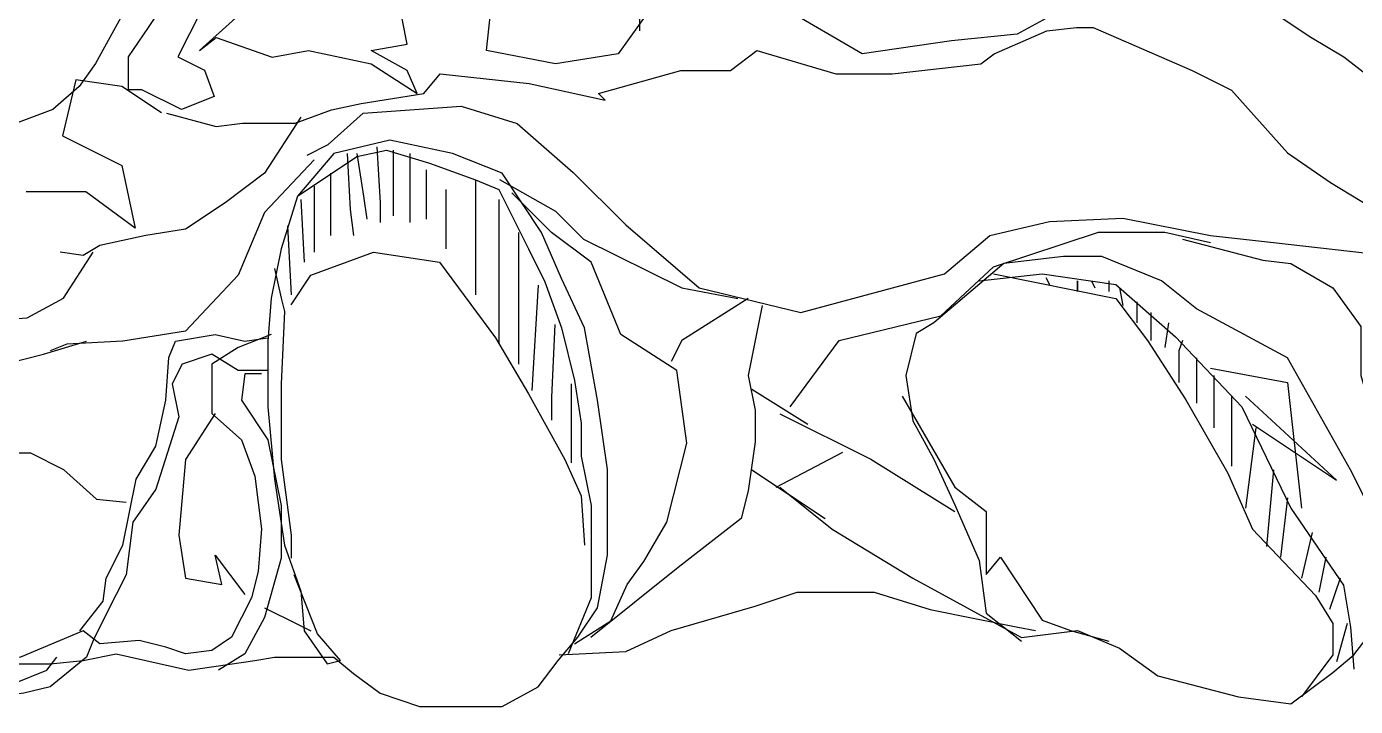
# Model space of a CAD drawing. Extents: x 1096 to 1456, y 1058 to 1349.
# Drawn here: x 1178.7 to 1328.2, y 1058.1 to 1134.6 of the extents above; entities that cross this region are included whole.
import ezdxf

# ---------------------------------------------------------------- set-up
doc = ezdxf.new("R2010")
doc.units = 0
doc.header["$LTSCALE"] = 10
doc.header["$MEASUREMENT"] = 0
doc.layers.add('3', color=3, linetype='CONTINUOUS')

msp = doc.modelspace()

# ---------------------------------------------------------------- linework, layer by layer
at = {"layer": '3'}
for points in [[(1216.18, 1155.25), (1208.39, 1149.7), (1196.89, 1145.99), (1190.95, 1138.58), (1186.5, 1130.43), (1184.65, 1127.84), (1181.68, 1125.24), (1172.77, 1121.91), (1167.95, 1119.31)], [(1218.4, 1154.14), (1211.73, 1147.84), (1203.94, 1143.03), (1198.37, 1136.36), (1195.77, 1131.17), (1198.74, 1129.69), (1199.86, 1126.72), (1196.15, 1125.24), (1191.69, 1127.47), (1190.21, 1127.47), (1190.21, 1127.47), (1190.21, 1131.17), (1192.44, 1134.5), (1194.66, 1137.84), (1198.74, 1141.17), (1204.31, 1143.03)], [(1247.71, 1150.81), (1244, 1145.25), (1243.63, 1141.17), (1244.37, 1141.54), (1246.6, 1139.69), (1247.71, 1136.73), (1247.71, 1134.13)], [(1202.28, 1135.59), (1198.2, 1131.88), (1200.05, 1133.36), (1206.36, 1131.14), (1210.44, 1131.88), (1217.49, 1130.4), (1222.68, 1127.06), (1221.57, 1129.66), (1217.49, 1131.88), (1221.57, 1132.62), (1220.45, 1138.18)], [(1249.02, 1136.7), (1245.31, 1131.51), (1238.26, 1130.4), (1230.47, 1131.88), (1231.21, 1138.55)], [(1297.61, 1137.81), (1290.19, 1133.73), (1282.78, 1132.99), (1272.76, 1131.51), (1263.86, 1136.7)], [(1330.26, 1128.55), (1326.92, 1131.14), (1323.21, 1133.36), (1319.87, 1135.59)], [(1194.49, 1124.84), (1200.05, 1123.36), (1203.02, 1123.73), (1208.95, 1123.73), (1213.03, 1125.21), (1216.37, 1125.95), (1223.42, 1127.06), (1225.28, 1129.29), (1235.29, 1128.18), (1243.82, 1126.32), (1243.08, 1127.06), (1252.36, 1129.66), (1257.92, 1129.66), (1260.89, 1131.88), (1269.79, 1129.29), (1276.1, 1129.29), (1286.11, 1130.4), (1287.6, 1131.51), (1293.53, 1134.1), (1296.87, 1134.47), (1298.73, 1134.47), (1309.86, 1129.66), (1314.31, 1127.43), (1320.61, 1120.39), (1325.44, 1117.06), (1332.11, 1112.98)], [(1193.92, 1124.87), (1189.47, 1127.84), (1184.27, 1128.58), (1182.79, 1122.28), (1189.47, 1118.94), (1190.95, 1111.9), (1185.39, 1115.98), (1178.71, 1115.98)], [(1209.6, 1124.4), (1205.52, 1118.1), (1201.07, 1114.76), (1196.61, 1111.8), (1192.16, 1111.06), (1186.97, 1109.95), (1185.11, 1108.84), (1182.52, 1109.21)], [(1210.29, 1120.13), (1212.66, 1121.31), (1216.6, 1124.85), (1227.63, 1125.63), (1233.93, 1123.67), (1240.23, 1118.16), (1246.14, 1112.26), (1254.41, 1105.18), (1265.83, 1102.42), (1281.99, 1106.75), (1287.11, 1111.08), (1293.8, 1112.65), (1302.07, 1113.04), (1311.92, 1111.08), (1319.01, 1110.29), (1329.25, 1109.11)], [(1176.58, 1062.89), (1181.4, 1062.89), (1185.11, 1063.26), (1188.82, 1064.01), (1196.99, 1062.15), (1204.4, 1063.26), (1206.63, 1063.63), (1213.31, 1063.63), (1215.53, 1061.78), (1218.5, 1059.56), (1222.95, 1058.08), (1227.4, 1058.08), (1232.23, 1058.08), (1236.31, 1060.3), (1238.53, 1063.26), (1240.76, 1065.86), (1242.98, 1069.19), (1244.1, 1075.12), (1244.1, 1084.75), (1242.98, 1092.53), (1241.5, 1100.68), (1238.9, 1106.24), (1236.68, 1111.43), (1232.23, 1118.1), (1226.66, 1120.32), (1219.61, 1121.8), (1213.31, 1120.32), (1209.23, 1115.5), (1207.37, 1109.58), (1206.26, 1104.02), (1205.89, 1099.2), (1205.89, 1091.79), (1206.63, 1083.64), (1207.74, 1076.23), (1209.6, 1071.04), (1209.97, 1066.6), (1212.57, 1062.89), (1214.05, 1063.26), (1211.45, 1066.23), (1208.86, 1072.9)], [(1209.23, 1115.5), (1215.9, 1119.95), (1219.24, 1120.69), (1224.07, 1119.21), (1229.26, 1117.36), (1231.86, 1116.25), (1235.19, 1109.58), (1237.05, 1105.87), (1238.9, 1100.68), (1240.39, 1094.76), (1241.13, 1089.94), (1241.13, 1086.24), (1242.24, 1080.68), (1242.24, 1075.12), (1242.24, 1070.3), (1239.65, 1064.01)], [(1214.79, 1120.32), (1215.16, 1114.02), (1215.53, 1111.06)], [(1215.9, 1120.32), (1216.65, 1115.5), (1217.02, 1112.91)], [(1218.13, 1121.06), (1218.5, 1114.76), (1218.5, 1112.54)], [(1219.99, 1120.69), (1219.99, 1113.28)], [(1221.84, 1120.32), (1221.84, 1112.54)], [(1211.08, 1119.58), (1205.52, 1113.65), (1202.55, 1106.61), (1196.61, 1100.31), (1189.57, 1099.2), (1183.26, 1098.83), (1181.4, 1098.09)], [(1223.69, 1118.47), (1223.69, 1112.91)], [(1212.94, 1118.1), (1212.94, 1111.06)], [(1229.26, 1117.36), (1229.26, 1105.5), (1229.26, 1104.39)], [(1231.96, 1117.37), (1238.26, 1113.83), (1241.41, 1110.68), (1252.44, 1105.18), (1258.74, 1104)], [(1211.08, 1116.62), (1211.08, 1109.21)], [(1225.92, 1116.25), (1225.92, 1109.58)], [(1240.39, 1065.12), (1244.47, 1067.71), (1246.32, 1071.79), (1248.18, 1074.38), (1250.78, 1078.83), (1253, 1087.72), (1251.89, 1095.87), (1245.58, 1099.94), (1242.24, 1108.09), (1237.79, 1111.43), (1233.34, 1115.88)], [(1209.6, 1115.13), (1209.97, 1108.09)], [(1231.86, 1115.13), (1231.86, 1098.83)], [(1208.11, 1112.17), (1208.49, 1104.39)], [(1234.08, 1111.43), (1234.08, 1096.61)], [(1264.65, 1091.8), (1270.17, 1099.27), (1281.59, 1102.03), (1287.5, 1107.54), (1299.32, 1111.47), (1306.8, 1111.47), (1311.92, 1110.29)], [(1308.77, 1110.68), (1317.83, 1108.32), (1320.98, 1107.93), (1325.71, 1105.18), (1328.86, 1100.85), (1328.86, 1095.34), (1330.44, 1089.83), (1330.83, 1083.93), (1329.65, 1081.18)], [(1153.58, 1106.98), (1159.52, 1105.13), (1165.08, 1102.17), (1173.61, 1101.43), (1178.81, 1101.8), (1182.89, 1104.02), (1186.23, 1109.21)], [(1208.49, 1103.28), (1210.71, 1106.61), (1217.76, 1109.21), (1225.18, 1108.09), (1231.49, 1099.57), (1235.19, 1093.27), (1239.28, 1085.86), (1241.13, 1081.79), (1241.5, 1076.23)], [(1330.04, 1080), (1327.68, 1084.72), (1320.59, 1097.31), (1310.35, 1102.82), (1306.41, 1105.96), (1299.71, 1108.72), (1295.38, 1108.72), (1288.68, 1107.93), (1280.8, 1101.24), (1278.83, 1100.06), (1277.65, 1095.34), (1278.44, 1090.23), (1280.8, 1085.9), (1283.17, 1080.78), (1285.92, 1074.49), (1286.71, 1068.59), (1290.65, 1065.44)], [(1206.63, 1107.35), (1207.37, 1104.02), (1207.74, 1102.54), (1207.37, 1094.39), (1207.37, 1085.86), (1208.49, 1077.34), (1208.49, 1074.75)], [(1285.92, 1105.96), (1293.01, 1106.75), (1301.29, 1105.57), (1307.98, 1099.67), (1315.47, 1091.8), (1320.98, 1080.39), (1326.89, 1071.74), (1327.68, 1067.01), (1328.07, 1062.29)], [(1287.5, 1106.75), (1301.29, 1104), (1304.83, 1099.27), (1309.17, 1092.59), (1313.89, 1084.32), (1316.65, 1078.03), (1323.74, 1070.56), (1325.71, 1067.41), (1325.71, 1063.87), (1322.16, 1059.15)], [(1293.41, 1106.36), (1293.8, 1105.57)], [(1236.31, 1105.5), (1235.57, 1093.65)], [(1296.95, 1105.96), (1296.95, 1104.78), (1296.95, 1105.96)], [(1298.53, 1105.96), (1298.92, 1105.18)], [(1300.5, 1105.96), (1300.5, 1104.78)], [(1301.68, 1105.18), (1302.07, 1103.21)], [(1259.93, 1104), (1252.44, 1099.27), (1251.26, 1096.91)], [(1303.65, 1103.6), (1303.65, 1101.24)], [(1261.5, 1103.21), (1259.93, 1095.34), (1260.71, 1091.41), (1260.71, 1087.87), (1259.93, 1082.36), (1259.14, 1079.21), (1252.05, 1073.7), (1242.2, 1065.83)], [(1305.23, 1102.42), (1305.23, 1099.27)], [(1238.16, 1101.06), (1237.79, 1092.9), (1237.79, 1090.31)], [(1307.2, 1101.24), (1306.8, 1098.49)], [(1164.34, 1091.42), (1168.42, 1094.39), (1172.87, 1095.5), (1176.21, 1096.61), (1180.66, 1097.72), (1185.49, 1099.2)], [(1206.26, 1099.94), (1202.55, 1098.46), (1199.58, 1096.61), (1199.58, 1091.05), (1202.92, 1088.09), (1204.4, 1084.01), (1205.15, 1078.08), (1204.78, 1073.27), (1204.03, 1070.3), (1201.81, 1065.86), (1199.58, 1064.38), (1196.61, 1064.01), (1194.39, 1064.75), (1191.42, 1065.49), (1186.97, 1065.12), (1185.11, 1066.6), (1178.07, 1063.63), (1175.1, 1063.26)], [(1184.74, 1066.6), (1187.34, 1069.93), (1187.71, 1072.53), (1189.57, 1076.23), (1190.31, 1079.94), (1191.05, 1083.64), (1193.28, 1087.35), (1194.39, 1092.53), (1194.76, 1097.35), (1195.5, 1099.2), (1199.95, 1099.94), (1203.29, 1099.2), (1205.89, 1099.57)], [(1308.77, 1099.27), (1308.38, 1098.09), (1308.38, 1094.55)], [(1205.89, 1095.87), (1202.55, 1095.87), (1199.58, 1097.72), (1196.24, 1096.61), (1195.13, 1094.39), (1195.87, 1090.68), (1193.28, 1082.53), (1190.68, 1078.83), (1189.94, 1072.9), (1187.71, 1068.45), (1186.23, 1065.49), (1185.49, 1063.63), (1181.4, 1060.3), (1178.44, 1059.56), (1175.47, 1059.19), (1177.32, 1060.67), (1181.03, 1062.15), (1182.15, 1063.63)], [(1310.35, 1097.31), (1310.35, 1092.19)], [(1311.92, 1096.13), (1320.59, 1094.55)], [(1205.15, 1095.5), (1203.29, 1095.5), (1202.92, 1092.53), (1205.89, 1088.09), (1207.37, 1080.68), (1207.37, 1074.75), (1205.52, 1068.08), (1203.29, 1064.01), (1200.32, 1062.15)], [(1240.02, 1094.39), (1240.02, 1085.49)], [(1312.32, 1095.34), (1312.32, 1089.44)], [(1320.59, 1094.55), (1322.16, 1080.39)], [(1260.32, 1093.77), (1266.62, 1089.83)], [(1277.26, 1092.98), (1283.17, 1082.75), (1286.71, 1080), (1286.71, 1072.92), (1288.29, 1074.88), (1293.01, 1067.8), (1296.17, 1066.62), (1300.5, 1065.44)], [(1314.29, 1092.98), (1314.29, 1085.11)], [(1326.1, 1083.54), (1315.86, 1092.98)], [(1163.97, 1090.68), (1170.28, 1088.46), (1176.21, 1086.61), (1179.18, 1086.61), (1182.89, 1084.75), (1186.6, 1081.42), (1189.94, 1081.05)], [(1199.95, 1091.05), (1196.61, 1085.86), (1195.87, 1077.34), (1196.61, 1072.53), (1200.69, 1071.79), (1199.95, 1075.12), (1203.29, 1070.67)], [(1263.47, 1091.01), (1273.71, 1085.9), (1283.17, 1080)], [(1316.65, 1089.83), (1326.1, 1083.54)], [(1317.04, 1089.44), (1315.86, 1080.39)], [(1263.08, 1082.75), (1270.56, 1086.69)], [(1260.32, 1084.72), (1268.59, 1079.21)], [(1319.01, 1084.72), (1318.23, 1076.06)], [(1263.47, 1082.75), (1269.38, 1078.03), (1278.44, 1072.52), (1290.65, 1065.83), (1296.95, 1066.62), (1301.68, 1064.65), (1306.01, 1061.51), (1315.07, 1059.15), (1320.98, 1058.36), (1325.71, 1061.9), (1328.07, 1063.87), (1330.44, 1067.01)], [(1320.59, 1081.57), (1319.8, 1074.88)], [(1323.35, 1077.64), (1322.16, 1072.52)], [(1324.92, 1074.88), (1324.13, 1070.95)], [(1326.5, 1072.52), (1325.32, 1068.98)], [(1238.65, 1063.87), (1246.14, 1064.26), (1251.26, 1066.62), (1260.71, 1069.37), (1265.44, 1070.95), (1274.11, 1070.95), (1280.41, 1068.98), (1290.26, 1067.01), (1292.23, 1066.62)], [(1205.52, 1069.19), (1209.23, 1067.34), (1210.71, 1066.6)], [(1327.29, 1067.41), (1326.1, 1063.08)]]:
    msp.add_lwpolyline(points, dxfattribs=at)

doc.saveas('drawing.dxf')
